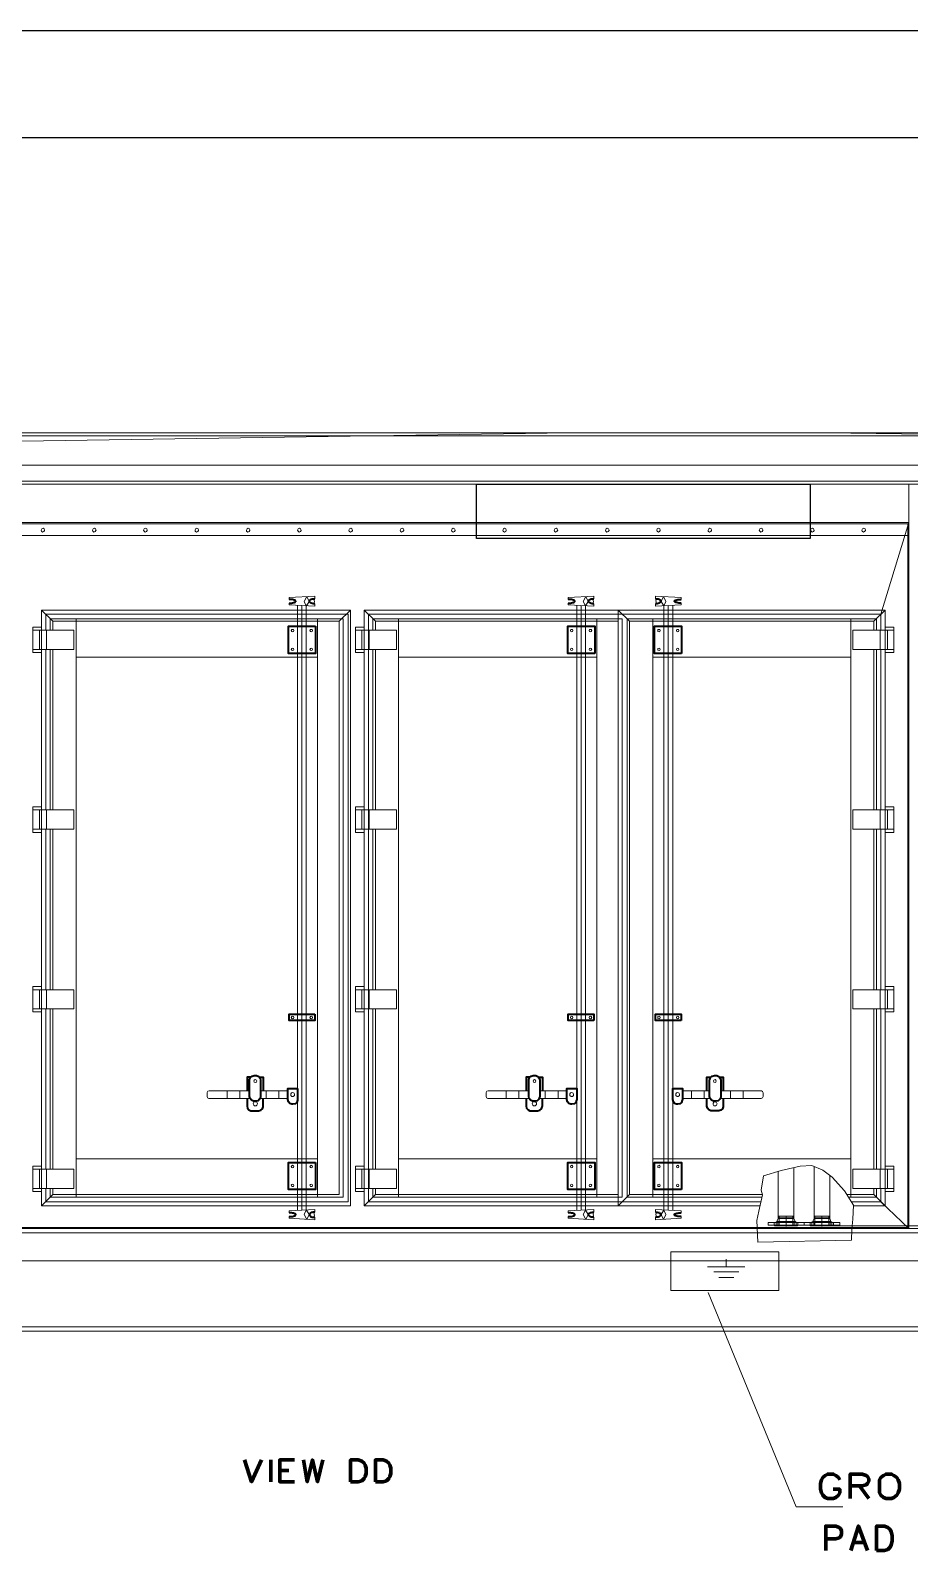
# Model space of a CAD drawing. Header units: metres. Extents: x 1223 to 5739, y -151236 to 19014.
# Drawn here: x 5373.3 to 5455.6, y -150784.6 to -150642.4 of the extents above; entities that cross this region are included whole.
import ezdxf
from ezdxf.enums import TextEntityAlignment as Align

# ---------------------------------------------------------------- set-up
doc = ezdxf.new("R2010")
doc.units = ezdxf.units.M
for name, color, linetype in [('FRL6', 6, 'Continuous'), ('FRL7', 7, 'Continuous'), ('FRR120', 5, 'Continuous'), ('FRR140', 5, 'Continuous'), ('FRR175', 1, 'Continuous'), ('FRR80', 3, 'Continuous'), ('PDF_Geometry', 7, 'Continuous')]:
    doc.layers.add(name, color=color, linetype=linetype)
doc.styles.add('R120', font='simplex.shx', dxfattribs={"height": 3})
doc.styles.add('R140', font='simplex.shx', dxfattribs={"height": 3.5})
doc.styles.add('R80', font='simplex.shx', dxfattribs={"height": 2})

# ---------------------------------------------------------------- blocks, each defined once
blk = doc.blocks.new('A1')
at = {"layer": 'FRL6', "linetype": 'Continuous'}
blk.add_line((25, 584), (831, 584), dxfattribs=at)
at = {"layer": 'FRL7', "linetype": 'Continuous'}
blk.add_line((0, 594), (841, 594), dxfattribs=at)
at = {"layer": 'FRR120', "style": 'R120'}
for tag, p in [('FASE_DO_PROJETO', (659, 46.29)), ('ÁREA_E/OU_SUBÁREA', (659, 40.79)), ('TÍTULO_DO_DESENHO', (659, 35.29)), ('SUBTÍTULO_1_DO_DESENHO', (659, 29.79)), ('SUBTÍTULO_2_DO_DESENHO', (659, 24.29))]:
    blk.add_attdef(tag, p, '', height=3, dxfattribs=at)
at = {"layer": 'FRR140', "style": 'R140', "width": 0.91}
for tag, p in [('NÚMERO_DA_CONTRATADA', (687.72, 12.6)), ('NUMERO_VALE', (752.89, 12.6))]:
    blk.add_attdef(tag, p, '', height=3.5, dxfattribs=at)
for tag, p in [('ESCALA', (671, 14.35)), ('REVISÃO', (823.5, 14.68))]:
    blk.add_attdef(tag, text='', height=3.5, dxfattribs=at).set_placement(p, align=Align.MIDDLE)
at = {"layer": 'FRR175', "style": 'R120'}
for tag, p in [('CLASSIFICAÇÃO', (811.83, 67.73)), ('PROJETO', (716.31, 53.59)), ('N_PROJ_SE', (793.5, 53.59)), ('N_CONTRATO', (796.97, 47.3))]:
    blk.add_attdef(tag, text='', height=3, dxfattribs=at).set_placement(p, align=Align.MIDDLE_CENTER)
at = {"layer": 'FRR80', "style": 'R80'}
for p in [(492.61, 76.08), (492.61, 70.38), (492.61, 64.68), (492.61, 58.98), (492.61, 53.28), (492.61, 47.58), (492.61, 41.88), (492.61, 36.18)]:
    blk.add_attdef('DESCRIÇÃO_DA_REVISÃO', p, '', height=2, dxfattribs=at)
for tag, p in [('8A_REV', (476, 77.07)), ('EMIS.', (486, 77.07)), ('PROJ.', (585, 77.07)), ('DES.', (597, 77.07)), ('VER.', (609, 77.07)), ('APR.', (621, 77.07)), ('AUT.', (633.01, 77.07)), ('7A_REV', (476, 71.37)), ('EMIS.', (486, 71.37)), ('PROJ.', (585, 71.37)), ('DES.', (597, 71.37)), ('VER.', (609, 71.37)), ('APR.', (621, 71.37)), ('AUT.', (633.01, 71.37)), ('6A_REV', (476, 65.67)), ('EMIS.', (486, 65.67)), ('PROJ.', (585, 65.67)), ('DES.', (597, 65.67)), ('VER.', (609, 65.67)), ('APR.', (621, 65.67)), ('AUT.', (633.01, 65.67)), ('5A_REV', (476, 59.97)), ('EMIS.', (486, 59.97)), ('PROJ.', (585, 59.97)), ('DES.', (597, 59.97)), ('VER.', (609, 59.97)), ('APR.', (621, 59.97)), ('AUT.', (633.01, 59.97)), ('4A_REV', (476, 54.27)), ('EMIS.', (486, 54.27)), ('PROJ.', (585, 54.27)), ('DES.', (597, 54.27)), ('VER.', (609, 54.27)), ('APR.', (621, 54.27)), ('AUT.', (633.01, 54.27)), ('3A_REV', (476, 48.57)), ('EMIS.', (486, 48.57)), ('PROJ.', (585, 48.57)), ('DES.', (597, 48.57)), ('VER.', (609, 48.57)), ('APR.', (621, 48.57)), ('AUT.', (633.01, 48.57)), ('2A_REV', (476, 42.87)), ('EMIS.', (486, 42.87)), ('PROJ.', (585, 42.87)), ('DES.', (597, 42.87)), ('VER.', (609, 42.87)), ('APR.', (621, 42.87)), ('AUT.', (633.01, 42.87)), ('1a_REV', (476, 37.17)), ('EMIS.', (486, 37.17)), ('PROJ.', (585, 37.17)), ('DES.', (597, 37.17)), ('VER.', (609, 37.17)), ('APR.', (621, 37.17)), ('AUT.', (633.01, 37.17))]:
    blk.add_attdef(tag, text='', height=2, dxfattribs=at).set_placement(p, align=Align.MIDDLE)
at = {"layer": 'FRR80', "style": 'R80', "width": 0.85}
for p in [(648, 77.07), (648, 71.37), (648, 65.67), (648, 59.97), (648, 54.27), (648, 48.57), (648, 42.87), (648, 37.17)]:
    blk.add_attdef('DATA', text='', height=2, dxfattribs=at).set_placement(p, align=Align.MIDDLE)

msp = doc.modelspace()

# ---------------------------------------------------------------- linework, layer by layer
at = {"layer": 'PDF_Geometry', "color": 8, "lineweight": 13}
for points in [[(5296.649, -150681.967), (5423.731, -150680.057)], [(5299.636, -150680.057), (5595.761, -150680.057)], [(5595.761, -150684.852), (5595.761, -150684.771), (5595.721, -150684.649), (5595.599, -150684.588), (5595.578, -150684.588), (5594.908, -150684.568), (5594.806, -150684.547), (5594.684, -150684.446), (5594.644, -150684.283), (5594.644, -150683.409), (5594.644, -150682.536), (5594.664, -150682.434), (5594.765, -150682.312), (5594.908, -150682.251), (5595.578, -150682.231), (5595.7, -150682.19), (5595.761, -150682.068), (5595.761, -150682.048), (5595.761, -150681.967), (5594.44, -150681.967), (5447.729, -150680.057)], [(5299.636, -150680.321), (5591.433, -150680.321)], [(5295.308, -150684.852), (5593.607, -150684.852)], [(5297.482, -150684.568), (5593.607, -150684.568)], [(5455.532, -150684.852), (5455.532, -150754.449), (5452.911, -150751.949)], [(5300.733, -150697.004), (5314.388, -150697.004), (5311.889, -150688.449), (5455.532, -150688.449), (5452.911, -150697.004)], [(5311.889, -150689.648), (5455.532, -150689.648)], [(5397.538, -150695.622), (5397.538, -150695.459), (5399.936, -150695.317), (5399.936, -150695.561)], [(5399.144, -150696.211), (5398.94, -150695.805), (5399.184, -150695.358), (5399.408, -150695.805), (5399.164, -150696.231)], [(5399.835, -150696.028), (5399.896, -150695.825), (5399.855, -150695.622), (5399.835, -150695.561)], [(5423.65, -150695.622), (5423.65, -150695.459), (5426.047, -150695.317), (5426.047, -150695.561)], [(5425.275, -150696.231), (5425.519, -150695.805), (5425.296, -150695.358), (5425.052, -150695.805), (5425.255, -150696.211)], [(5425.946, -150696.028), (5426.007, -150695.825), (5425.966, -150695.622), (5425.946, -150695.561)], [(5431.818, -150695.561), (5431.818, -150695.317), (5434.216, -150695.459), (5434.216, -150695.622)], [(5431.92, -150695.561), (5431.859, -150695.764), (5431.9, -150695.967), (5431.92, -150696.028)], [(5432.611, -150696.211), (5432.794, -150695.805), (5432.57, -150695.358), (5432.347, -150695.805), (5432.591, -150696.231)], [(5375.43, -150697.674), (5374.373, -150696.617), (5403.269, -150696.617), (5403.269, -150752.335), (5374.373, -150752.335), (5375.43, -150751.279)], [(5374.373, -150698.507), (5374.373, -150696.617)], [(5374.759, -150698.507), (5374.759, -150697.004), (5403.045, -150697.004), (5403.045, -150751.949), (5374.759, -150751.949), (5374.759, -150750.71)], [(5397.538, -150695.967), (5397.538, -150696.13), (5399.936, -150696.272), (5399.936, -150696.028)], [(5398.331, -150752.762), (5398.331, -150696.191)], [(5398.737, -150752.742), (5398.737, -150696.211)], [(5399.164, -150752.721), (5399.408, -150753.148), (5399.184, -150753.595), (5398.94, -150753.148), (5399.144, -150752.721), (5399.144, -150696.231)], [(5402.212, -150697.674), (5403.269, -150696.617)], [(5404.569, -150698.507), (5404.569, -150696.617), (5453.297, -150696.617), (5453.297, -150698.507)], [(5404.569, -150696.617), (5405.626, -150697.674)], [(5429.156, -150697.004), (5404.955, -150697.004), (5404.955, -150751.949), (5404.955, -150750.71)], [(5404.955, -150698.507), (5404.955, -150697.004)], [(5423.65, -150695.967), (5423.65, -150696.13), (5426.047, -150696.272), (5426.047, -150696.028)], [(5424.442, -150752.762), (5424.442, -150696.191)], [(5424.849, -150752.742), (5424.849, -150696.211)], [(5425.275, -150752.721), (5425.519, -150753.148), (5425.296, -150753.595), (5425.052, -150753.148), (5425.255, -150752.721), (5425.255, -150696.231)], [(5452.24, -150697.674), (5429.38, -150697.674), (5429.38, -150751.279), (5428.323, -150752.335), (5428.323, -150696.617), (5429.38, -150697.674)], [(5428.709, -150697.004), (5452.911, -150697.004), (5452.911, -150698.507)], [(5431.818, -150696.028), (5431.818, -150696.272), (5434.216, -150696.13), (5434.216, -150695.967)], [(5432.591, -150752.721), (5432.347, -150753.148), (5432.57, -150753.595), (5432.794, -150753.148), (5432.611, -150752.721), (5432.611, -150696.231)], [(5433.017, -150752.742), (5433.017, -150696.211)], [(5433.424, -150752.762), (5433.424, -150696.191)], [(5452.24, -150698.507), (5452.24, -150697.674), (5453.297, -150696.617)], [(5373.561, -150700.316), (5377.401, -150700.316), (5377.401, -150698.507), (5373.561, -150698.507)], [(5374.17, -150700.316), (5374.17, -150698.507)], [(5374.82, -150700.316), (5374.82, -150698.507)], [(5375.186, -150698.507), (5375.186, -150697.43), (5402.598, -150697.43), (5402.598, -150751.522), (5375.186, -150751.522), (5375.186, -150750.71)], [(5375.43, -150698.507), (5375.43, -150697.674), (5402.212, -150697.674), (5402.212, -150751.279), (5375.43, -150751.279), (5375.43, -150750.71)], [(5377.604, -150751.522), (5377.604, -150697.43)], [(5400.2, -150697.43), (5400.2, -150751.522)], [(5403.756, -150700.316), (5407.597, -150700.316), (5407.597, -150698.507), (5403.756, -150698.507)], [(5404.346, -150700.316), (5404.346, -150698.507)], [(5405.016, -150700.316), (5405.016, -150698.507)], [(5405.382, -150750.71), (5405.382, -150751.522), (5428.709, -150751.522), (5428.709, -150697.43), (5405.382, -150697.43), (5405.382, -150698.507)], [(5405.626, -150698.507), (5405.626, -150697.674), (5428.323, -150697.674)], [(5407.78, -150751.522), (5407.78, -150697.43)], [(5426.312, -150697.43), (5426.312, -150751.522)], [(5452.484, -150698.507), (5452.484, -150697.43), (5429.156, -150697.43), (5429.156, -150751.522), (5441.775, -150751.522)], [(5431.554, -150697.43), (5431.554, -150751.522)], [(5450.086, -150751.522), (5450.086, -150697.43)], [(5454.11, -150698.507), (5450.269, -150698.507), (5450.269, -150700.316), (5454.11, -150700.316)], [(5452.85, -150700.316), (5452.85, -150698.507)], [(5453.52, -150700.316), (5453.52, -150698.507)], [(5374.373, -150715.312), (5374.373, -150700.316)], [(5374.759, -150715.312), (5374.759, -150700.316)], [(5375.186, -150715.312), (5375.186, -150700.316)], [(5375.43, -150715.312), (5375.43, -150700.316)], [(5377.604, -150701.027), (5400.2, -150701.027)], [(5404.569, -150715.312), (5404.569, -150700.316)], [(5404.955, -150715.312), (5404.955, -150700.316)], [(5405.382, -150715.312), (5405.382, -150700.316)], [(5405.626, -150715.312), (5405.626, -150700.316)], [(5407.78, -150701.027), (5426.312, -150701.027)], [(5431.554, -150701.027), (5450.086, -150701.027)], [(5452.24, -150715.312), (5452.24, -150700.316)], [(5452.484, -150715.312), (5452.484, -150700.316)], [(5452.911, -150715.312), (5452.911, -150700.316)], [(5453.297, -150715.312), (5453.297, -150700.316)], [(5373.561, -150715.312), (5377.401, -150715.312), (5377.401, -150717.1), (5373.561, -150717.1)], [(5374.17, -150717.1), (5374.17, -150715.312)], [(5374.82, -150717.1), (5374.82, -150715.312)], [(5403.756, -150715.312), (5407.597, -150715.312), (5407.597, -150717.1), (5403.756, -150717.1)], [(5404.346, -150717.1), (5404.346, -150715.312)], [(5405.016, -150717.1), (5405.016, -150715.312)], [(5454.11, -150715.312), (5450.269, -150715.312), (5450.269, -150717.1), (5454.11, -150717.1)], [(5452.85, -150717.1), (5452.85, -150715.312)], [(5453.52, -150717.1), (5453.52, -150715.312)], [(5374.373, -150732.117), (5374.373, -150717.1)], [(5374.759, -150732.117), (5374.759, -150717.1)], [(5375.186, -150732.117), (5375.186, -150717.1)], [(5375.43, -150732.117), (5375.43, -150717.1)], [(5404.569, -150732.117), (5404.569, -150717.1)], [(5404.955, -150732.117), (5404.955, -150717.1)], [(5405.382, -150732.117), (5405.382, -150717.1)], [(5405.626, -150732.117), (5405.626, -150717.1)], [(5452.24, -150732.117), (5452.24, -150717.1)], [(5452.484, -150732.117), (5452.484, -150717.1)], [(5452.911, -150732.117), (5452.911, -150717.1)], [(5453.297, -150732.117), (5453.297, -150717.1)], [(5373.561, -150732.117), (5377.401, -150732.117), (5377.401, -150733.905), (5373.561, -150733.905)], [(5374.17, -150733.905), (5374.17, -150732.117)], [(5374.82, -150733.905), (5374.82, -150732.117)], [(5403.756, -150732.117), (5407.597, -150732.117), (5407.597, -150733.905), (5403.756, -150733.905)], [(5404.346, -150733.905), (5404.346, -150732.117)], [(5405.016, -150733.905), (5405.016, -150732.117)], [(5454.11, -150732.117), (5450.269, -150732.117), (5450.269, -150733.905), (5454.11, -150733.905)], [(5452.85, -150733.905), (5452.85, -150732.117)], [(5453.52, -150733.905), (5453.52, -150732.117)], [(5374.373, -150748.901), (5374.373, -150733.905)], [(5374.759, -150748.901), (5374.759, -150733.905)], [(5375.186, -150748.901), (5375.186, -150733.905)], [(5375.43, -150748.901), (5375.43, -150733.905)], [(5404.569, -150748.901), (5404.569, -150733.905)], [(5404.955, -150748.901), (5404.955, -150733.905)], [(5405.382, -150748.901), (5405.382, -150733.905)], [(5405.626, -150748.901), (5405.626, -150733.905)], [(5452.24, -150748.901), (5452.24, -150733.905)], [(5452.484, -150748.901), (5452.484, -150733.905)], [(5452.911, -150748.901), (5452.911, -150733.905)], [(5453.297, -150748.901), (5453.297, -150733.905)], [(5393.84, -150741.566), (5390.061, -150741.566), (5389.918, -150741.606), (5389.857, -150741.728), (5389.857, -150741.748), (5389.857, -150742.094), (5389.898, -150742.216), (5390.02, -150742.277), (5390.061, -150742.277), (5393.881, -150742.277)], [(5391.727, -150742.277), (5391.727, -150741.566)], [(5392.926, -150742.277), (5392.926, -150741.566)], [(5394.836, -150742.277), (5397.416, -150742.277)], [(5394.856, -150741.566), (5397.416, -150741.566)], [(5395.384, -150742.277), (5395.384, -150741.566)], [(5396.583, -150742.277), (5396.583, -150741.566)], [(5419.951, -150741.566), (5416.172, -150741.566), (5416.03, -150741.606), (5415.969, -150741.728), (5415.969, -150741.748), (5415.969, -150742.094), (5416.009, -150742.216), (5416.131, -150742.277), (5416.172, -150742.277), (5419.992, -150742.277)], [(5417.838, -150742.277), (5417.838, -150741.566)], [(5419.037, -150742.277), (5419.037, -150741.566)], [(5420.947, -150742.277), (5423.528, -150742.277)], [(5420.988, -150741.566), (5423.528, -150741.566)], [(5421.496, -150742.277), (5421.496, -150741.566)], [(5422.695, -150742.277), (5422.695, -150741.566)], [(5434.338, -150741.566), (5436.878, -150741.566)], [(5434.338, -150742.277), (5436.919, -150742.277)], [(5435.171, -150742.277), (5435.171, -150741.566)], [(5436.37, -150742.277), (5436.37, -150741.566)], [(5437.874, -150742.277), (5441.694, -150742.277), (5441.816, -150742.236), (5441.897, -150742.114), (5441.897, -150742.094), (5441.897, -150741.748), (5441.836, -150741.627), (5441.735, -150741.566), (5441.694, -150741.566), (5437.914, -150741.566)], [(5438.829, -150742.277), (5438.829, -150741.566)], [(5440.028, -150742.277), (5440.028, -150741.566)], [(5377.604, -150747.926), (5400.2, -150747.926)], [(5407.78, -150747.926), (5426.312, -150747.926)], [(5431.554, -150747.926), (5450.086, -150747.926)], [(5373.561, -150748.901), (5377.401, -150748.901), (5377.401, -150750.71), (5373.561, -150750.71)], [(5374.17, -150750.71), (5374.17, -150748.901)], [(5374.82, -150750.71), (5374.82, -150748.901)], [(5403.756, -150748.901), (5407.597, -150748.901), (5407.597, -150750.71), (5403.756, -150750.71)], [(5404.346, -150750.71), (5404.346, -150748.901)], [(5405.016, -150750.71), (5405.016, -150748.901)], [(5444.762, -150748.759), (5444.762, -150753.29), (5443.299, -150753.29), (5443.299, -150749.104)], [(5446.672, -150748.657), (5446.672, -150753.29), (5446.672, -150753.453), (5446.652, -150753.514), (5446.53, -150753.778), (5446.51, -150753.839), (5446.408, -150753.88)], [(5448.115, -150749.49), (5448.115, -150753.29), (5448.115, -150753.453), (5448.115, -150753.514), (5448.237, -150753.778), (5448.318, -150753.859), (5448.379, -150753.88)], [(5454.11, -150748.901), (5450.269, -150748.901), (5450.269, -150750.71), (5454.11, -150750.71)], [(5452.85, -150750.71), (5452.85, -150748.901)], [(5453.52, -150750.71), (5453.52, -150748.901)], [(5374.373, -150752.335), (5374.373, -150750.71)], [(5404.569, -150752.335), (5404.569, -150750.71)], [(5405.626, -150751.279), (5405.626, -150750.71)], [(5449.72, -150751.279), (5452.24, -150751.279), (5452.24, -150750.71)], [(5449.863, -150751.522), (5452.484, -150751.522), (5452.484, -150750.71)], [(5450.127, -150751.949), (5452.911, -150751.949), (5452.911, -150750.71)], [(5452.24, -150751.279), (5453.297, -150752.335), (5453.297, -150750.71)], [(5428.323, -150751.279), (5405.626, -150751.279), (5404.569, -150752.335), (5441.592, -150752.335)], [(5404.955, -150751.949), (5429.156, -150751.949)], [(5428.709, -150751.949), (5441.674, -150751.949)], [(5429.38, -150751.279), (5441.816, -150751.279)], [(5450.33, -150752.335), (5453.297, -150752.335)], [(5397.538, -150752.985), (5397.538, -150752.803), (5399.936, -150752.681), (5399.936, -150752.925)], [(5397.538, -150753.331), (5397.538, -150753.493), (5399.936, -150753.636), (5399.936, -150753.392)], [(5399.835, -150753.392), (5399.896, -150753.189), (5399.855, -150752.985), (5399.835, -150752.925)], [(5423.65, -150752.985), (5423.65, -150752.803), (5426.047, -150752.681), (5426.047, -150752.925)], [(5423.65, -150753.331), (5423.65, -150753.493), (5426.047, -150753.636), (5426.047, -150753.392)], [(5425.946, -150753.392), (5426.007, -150753.189), (5425.966, -150752.985), (5425.946, -150752.925)], [(5431.818, -150752.925), (5431.818, -150752.681), (5434.216, -150752.803), (5434.216, -150752.985)], [(5434.216, -150753.331), (5434.216, -150753.493), (5431.818, -150753.636), (5431.818, -150753.392)], [(5431.92, -150752.925), (5431.859, -150753.128), (5431.9, -150753.331), (5431.92, -150753.392)], [(5442.934, -150754.144), (5442.934, -150753.88)], [(5443.055, -150753.88), (5443.157, -150753.839), (5443.177, -150753.778), (5443.299, -150753.514), (5444.762, -150753.514), (5444.884, -150753.778)], [(5443.096, -150753.819), (5443.096, -150754.184)], [(5443.177, -150753.778), (5444.884, -150753.778), (5444.966, -150753.859), (5445.006, -150753.88)], [(5443.259, -150753.88), (5443.259, -150754.144)], [(5443.299, -150753.514), (5443.299, -150753.453), (5443.299, -150753.29)], [(5443.299, -150753.453), (5444.762, -150753.453), (5444.762, -150753.514)], [(5443.381, -150754.205), (5443.381, -150753.29)], [(5444.031, -150753.25), (5444.031, -150754.266)], [(5444.681, -150753.29), (5444.681, -150754.205)], [(5444.762, -150753.29), (5444.762, -150753.453)], [(5444.803, -150754.144), (5444.803, -150753.88)], [(5444.966, -150753.819), (5444.966, -150754.184)], [(5445.128, -150753.88), (5445.128, -150754.144)], [(5446.286, -150754.144), (5446.286, -150753.88)], [(5446.449, -150753.819), (5446.449, -150754.184)], [(5446.53, -150753.778), (5448.237, -150753.778)], [(5446.632, -150753.88), (5446.632, -150754.144)], [(5446.652, -150753.514), (5448.115, -150753.514)], [(5446.672, -150753.29), (5448.115, -150753.29)], [(5446.672, -150753.453), (5448.115, -150753.453)], [(5446.733, -150754.205), (5446.733, -150753.29)], [(5447.384, -150753.25), (5447.384, -150754.266)], [(5448.034, -150753.29), (5448.034, -150754.205)], [(5448.156, -150754.144), (5448.156, -150753.88)], [(5448.318, -150753.819), (5448.318, -150754.184)], [(5448.481, -150753.88), (5448.481, -150754.144)], [(5280.576, -150754.449), (5297.482, -150754.449), (5593.607, -150754.449)], [(5297.482, -150754.855), (5593.607, -150754.855)], [(5442.913, -150754.144), (5442.954, -150754.205), (5445.108, -150754.205), (5445.148, -150754.144)], [(5446.266, -150754.144), (5446.307, -150754.205), (5448.461, -150754.205)], [(5448.501, -150754.144), (5448.461, -150754.205), (5470.752, -150754.205)], [(5436.695, -150758.025), (5440.17, -150758.025)], [(5438.443, -150757.314), (5438.443, -150757.984)], [(5437.264, -150758.513), (5439.601, -150758.513)], [(5437.732, -150759.021), (5439.154, -150759.021)], [(5436.736, -150760.443), (5444.986, -150780.458), (5449.355, -150780.458)], [(5299.636, -150763.633), (5591.433, -150763.633)], [(5299.636, -150764.06), (5591.433, -150764.06)]]:
    msp.add_lwpolyline(points, dxfattribs=at)
for points in [[(5309.491, -150757.476), (5309.491, -150683.064), (5505.926, -150683.064), (5505.926, -150757.476)], [(5311.97, -150688.55), (5455.43, -150688.55), (5455.43, -150754.347), (5311.97, -150754.347)], [(5374.658, -150689.14), (5374.617, -150689.038), (5374.516, -150688.977), (5374.394, -150689.018), (5374.333, -150689.14), (5374.373, -150689.241), (5374.475, -150689.323), (5374.597, -150689.282), (5374.658, -150689.18)], [(5379.474, -150689.14), (5379.413, -150689.038), (5379.311, -150688.977), (5379.189, -150689.018), (5379.128, -150689.14), (5379.169, -150689.241), (5379.271, -150689.323), (5379.392, -150689.282), (5379.453, -150689.18)], [(5384.269, -150689.14), (5384.229, -150689.038), (5384.107, -150688.977), (5383.985, -150689.018), (5383.924, -150689.14), (5383.965, -150689.241), (5384.066, -150689.323), (5384.188, -150689.282), (5384.269, -150689.18)], [(5389.065, -150689.14), (5389.024, -150689.038), (5388.902, -150688.977), (5388.78, -150689.018), (5388.74, -150689.14), (5388.76, -150689.241), (5388.882, -150689.323), (5388.984, -150689.282), (5389.065, -150689.18)], [(5393.86, -150689.14), (5393.82, -150689.038), (5393.698, -150688.977), (5393.596, -150689.018), (5393.535, -150689.14), (5393.556, -150689.241), (5393.678, -150689.323), (5393.799, -150689.282), (5393.86, -150689.18)], [(5398.656, -150689.14), (5398.615, -150689.038), (5398.514, -150688.977), (5398.392, -150689.018), (5398.331, -150689.14), (5398.372, -150689.241), (5398.473, -150689.323), (5398.595, -150689.282), (5398.656, -150689.18)], [(5403.472, -150689.14), (5403.411, -150689.038), (5403.309, -150688.977), (5403.187, -150689.018), (5403.126, -150689.14), (5403.167, -150689.241), (5403.269, -150689.323), (5403.391, -150689.282), (5403.472, -150689.18)], [(5408.267, -150689.14), (5408.227, -150689.038), (5408.105, -150688.977), (5407.983, -150689.018), (5407.922, -150689.14), (5407.963, -150689.241), (5408.064, -150689.323), (5408.186, -150689.282), (5408.267, -150689.18)], [(5413.063, -150689.14), (5413.022, -150689.038), (5412.9, -150688.977), (5412.778, -150689.018), (5412.738, -150689.14), (5412.758, -150689.241), (5412.88, -150689.323), (5413.002, -150689.282), (5413.063, -150689.18)], [(5417.858, -150689.14), (5417.818, -150689.038), (5417.696, -150688.977), (5417.594, -150689.018), (5417.533, -150689.14), (5417.574, -150689.241), (5417.676, -150689.323), (5417.798, -150689.282), (5417.858, -150689.18)], [(5422.674, -150689.14), (5422.613, -150689.038), (5422.512, -150688.977), (5422.39, -150689.018), (5422.329, -150689.14), (5422.37, -150689.241), (5422.471, -150689.323), (5422.593, -150689.282), (5422.654, -150689.18)], [(5427.47, -150689.14), (5427.429, -150689.038), (5427.307, -150688.977), (5427.185, -150689.018), (5427.124, -150689.14), (5427.165, -150689.241), (5427.267, -150689.323), (5427.389, -150689.282), (5427.47, -150689.18)], [(5432.265, -150689.14), (5432.225, -150689.038), (5432.103, -150688.977), (5431.981, -150689.018), (5431.94, -150689.14), (5431.961, -150689.241), (5432.083, -150689.323), (5432.184, -150689.282), (5432.265, -150689.18)], [(5437.061, -150689.14), (5437.02, -150689.038), (5436.898, -150688.977), (5436.797, -150689.018), (5436.736, -150689.14), (5436.756, -150689.241), (5436.878, -150689.323), (5437, -150689.282), (5437.061, -150689.18)], [(5441.857, -150689.14), (5441.816, -150689.038), (5441.714, -150688.977), (5441.592, -150689.018), (5441.531, -150689.14), (5441.572, -150689.241), (5441.674, -150689.323), (5441.796, -150689.282), (5441.857, -150689.18)], [(5446.672, -150689.14), (5446.611, -150689.038), (5446.51, -150688.977), (5446.388, -150689.018), (5446.327, -150689.14), (5446.368, -150689.241), (5446.469, -150689.323), (5446.591, -150689.282), (5446.672, -150689.18)], [(5451.468, -150689.14), (5451.427, -150689.038), (5451.305, -150688.977), (5451.183, -150689.018), (5451.123, -150689.14), (5451.163, -150689.241), (5451.265, -150689.323), (5451.387, -150689.282), (5451.468, -150689.18)], [(5374.373, -150700.6), (5374.373, -150698.223), (5373.561, -150698.223), (5373.561, -150700.6)], [(5397.985, -150698.528), (5397.945, -150698.446), (5397.863, -150698.426), (5397.782, -150698.446), (5397.742, -150698.528), (5397.782, -150698.629), (5397.863, -150698.649), (5397.945, -150698.629)], [(5399.733, -150698.528), (5399.692, -150698.446), (5399.611, -150698.426), (5399.53, -150698.446), (5399.489, -150698.528), (5399.53, -150698.629), (5399.611, -150698.649), (5399.692, -150698.629)], [(5404.569, -150700.6), (5404.569, -150698.223), (5403.756, -150698.223), (5403.756, -150700.6)], [(5424.097, -150698.528), (5424.056, -150698.446), (5423.975, -150698.426), (5423.894, -150698.446), (5423.853, -150698.528), (5423.894, -150698.629), (5423.975, -150698.649), (5424.056, -150698.629)], [(5425.844, -150698.528), (5425.804, -150698.446), (5425.722, -150698.426), (5425.641, -150698.446), (5425.6, -150698.528), (5425.641, -150698.629), (5425.722, -150698.649), (5425.804, -150698.629)], [(5432.265, -150698.528), (5432.225, -150698.446), (5432.144, -150698.426), (5432.042, -150698.446), (5432.022, -150698.528), (5432.042, -150698.629), (5432.144, -150698.649), (5432.225, -150698.629)], [(5434.013, -150698.528), (5433.972, -150698.446), (5433.891, -150698.426), (5433.81, -150698.446), (5433.769, -150698.528), (5433.81, -150698.629), (5433.891, -150698.649), (5433.972, -150698.629)], [(5453.297, -150698.223), (5453.297, -150700.6), (5454.11, -150700.6), (5454.11, -150698.223)], [(5397.985, -150700.295), (5397.945, -150700.214), (5397.863, -150700.174), (5397.782, -150700.214), (5397.742, -150700.295), (5397.782, -150700.377), (5397.863, -150700.417), (5397.945, -150700.377)], [(5399.733, -150700.295), (5399.692, -150700.214), (5399.611, -150700.174), (5399.53, -150700.214), (5399.489, -150700.295), (5399.53, -150700.377), (5399.611, -150700.417), (5399.692, -150700.377)], [(5424.097, -150700.295), (5424.056, -150700.214), (5423.975, -150700.174), (5423.894, -150700.214), (5423.853, -150700.295), (5423.894, -150700.377), (5423.975, -150700.417), (5424.056, -150700.377)], [(5425.844, -150700.295), (5425.804, -150700.214), (5425.722, -150700.174), (5425.641, -150700.214), (5425.6, -150700.295), (5425.641, -150700.377), (5425.722, -150700.417), (5425.804, -150700.377)], [(5432.265, -150700.295), (5432.225, -150700.214), (5432.144, -150700.174), (5432.042, -150700.214), (5432.022, -150700.295), (5432.042, -150700.377), (5432.144, -150700.417), (5432.225, -150700.377)], [(5434.013, -150700.295), (5433.972, -150700.214), (5433.891, -150700.174), (5433.81, -150700.214), (5433.769, -150700.295), (5433.81, -150700.377), (5433.891, -150700.417), (5433.972, -150700.377)], [(5374.373, -150715.028), (5373.561, -150715.028), (5373.561, -150717.405), (5374.373, -150717.405)], [(5404.569, -150715.028), (5403.756, -150715.028), (5403.756, -150717.405), (5404.569, -150717.405)], [(5454.11, -150717.405), (5453.297, -150717.405), (5453.297, -150715.028), (5454.11, -150715.028)], [(5374.373, -150731.812), (5373.561, -150731.812), (5373.561, -150734.189), (5374.373, -150734.189)], [(5404.569, -150731.812), (5404.569, -150734.189), (5403.756, -150734.189), (5403.756, -150731.812)], [(5454.11, -150731.812), (5454.11, -150734.189), (5453.297, -150734.189), (5453.297, -150731.812)], [(5397.985, -150734.718), (5397.945, -150734.636), (5397.863, -150734.596), (5397.782, -150734.636), (5397.742, -150734.718), (5397.782, -150734.799), (5397.863, -150734.84), (5397.945, -150734.799)], [(5399.733, -150734.718), (5399.692, -150734.636), (5399.611, -150734.596), (5399.53, -150734.636), (5399.489, -150734.718), (5399.53, -150734.799), (5399.611, -150734.84), (5399.692, -150734.799)], [(5424.097, -150734.718), (5424.056, -150734.636), (5423.975, -150734.596), (5423.894, -150734.636), (5423.853, -150734.718), (5423.894, -150734.799), (5423.975, -150734.84), (5424.056, -150734.799)], [(5425.844, -150734.718), (5425.804, -150734.636), (5425.722, -150734.596), (5425.641, -150734.636), (5425.6, -150734.718), (5425.641, -150734.799), (5425.722, -150734.84), (5425.804, -150734.799)], [(5432.265, -150734.718), (5432.225, -150734.636), (5432.144, -150734.596), (5432.042, -150734.636), (5432.022, -150734.718), (5432.042, -150734.799), (5432.144, -150734.84), (5432.225, -150734.799)], [(5434.013, -150734.718), (5433.972, -150734.636), (5433.891, -150734.596), (5433.81, -150734.636), (5433.769, -150734.718), (5433.81, -150734.799), (5433.891, -150734.84), (5433.972, -150734.799)], [(5394.511, -150740.651), (5394.47, -150740.57), (5394.368, -150740.529), (5394.267, -150740.57), (5394.246, -150740.651), (5394.267, -150740.753), (5394.368, -150740.793), (5394.47, -150740.753)], [(5420.622, -150740.651), (5420.581, -150740.57), (5420.48, -150740.529), (5420.398, -150740.57), (5420.358, -150740.651), (5420.398, -150740.753), (5420.48, -150740.793), (5420.581, -150740.753)], [(5437.508, -150740.651), (5437.467, -150740.57), (5437.386, -150740.529), (5437.285, -150740.57), (5437.244, -150740.651), (5437.285, -150740.753), (5437.386, -150740.793), (5437.467, -150740.753)], [(5398.046, -150741.931), (5398.006, -150741.789), (5397.884, -150741.728), (5397.762, -150741.769), (5397.681, -150741.87), (5397.701, -150742.013), (5397.803, -150742.094), (5397.924, -150742.094), (5398.026, -150742.013)], [(5424.158, -150741.931), (5424.117, -150741.789), (5423.995, -150741.728), (5423.873, -150741.769), (5423.792, -150741.87), (5423.812, -150742.013), (5423.914, -150742.094), (5424.036, -150742.094), (5424.137, -150742.013)], [(5434.074, -150741.931), (5434.033, -150741.789), (5433.911, -150741.728), (5433.789, -150741.769), (5433.708, -150741.87), (5433.728, -150742.013), (5433.83, -150742.094), (5433.952, -150742.094), (5434.054, -150742.013)], [(5437.589, -150742.785), (5437.528, -150742.663), (5437.406, -150742.602), (5437.285, -150742.622), (5437.203, -150742.724), (5437.203, -150742.866), (5437.285, -150742.968), (5437.427, -150742.988), (5437.528, -150742.907)], [(5374.373, -150748.617), (5373.561, -150748.617), (5373.561, -150750.994), (5374.373, -150750.994)], [(5397.985, -150748.657), (5397.945, -150748.576), (5397.863, -150748.535), (5397.782, -150748.576), (5397.742, -150748.657), (5397.782, -150748.739), (5397.863, -150748.779), (5397.945, -150748.739)], [(5399.733, -150748.657), (5399.692, -150748.576), (5399.611, -150748.535), (5399.53, -150748.576), (5399.489, -150748.657), (5399.53, -150748.739), (5399.611, -150748.779), (5399.692, -150748.739)], [(5404.569, -150750.994), (5403.756, -150750.994), (5403.756, -150748.617), (5404.569, -150748.617)], [(5424.097, -150748.657), (5424.056, -150748.576), (5423.975, -150748.535), (5423.894, -150748.576), (5423.853, -150748.657), (5423.894, -150748.739), (5423.975, -150748.779), (5424.056, -150748.739)], [(5425.844, -150748.657), (5425.804, -150748.576), (5425.722, -150748.535), (5425.641, -150748.576), (5425.6, -150748.657), (5425.641, -150748.739), (5425.722, -150748.779), (5425.804, -150748.739)], [(5432.265, -150748.657), (5432.225, -150748.576), (5432.144, -150748.535), (5432.042, -150748.576), (5432.022, -150748.657), (5432.042, -150748.739), (5432.144, -150748.779), (5432.225, -150748.739)], [(5434.013, -150748.657), (5433.972, -150748.576), (5433.891, -150748.535), (5433.81, -150748.576), (5433.769, -150748.657), (5433.81, -150748.739), (5433.891, -150748.779), (5433.972, -150748.739)], [(5441.836, -150751.299), (5441.491, -150752.823), (5441.308, -150753.697), (5441.389, -150755.729), (5450.147, -150755.546), (5450.188, -150754.509), (5450.289, -150753.575), (5450.33, -150752.274), (5449.497, -150750.933), (5448.339, -150749.653), (5447.465, -150748.982), (5446.429, -150748.556), (5445.352, -150748.617), (5443.584, -150749.023), (5441.918, -150749.511), (5441.694, -150750.852)], [(5453.297, -150748.617), (5453.297, -150750.994), (5454.11, -150750.994), (5454.11, -150748.617)], [(5397.985, -150750.405), (5397.945, -150750.324), (5397.863, -150750.303), (5397.782, -150750.324), (5397.742, -150750.405), (5397.782, -150750.506), (5397.863, -150750.527), (5397.945, -150750.506)], [(5399.733, -150750.405), (5399.692, -150750.324), (5399.611, -150750.303), (5399.53, -150750.324), (5399.489, -150750.405), (5399.53, -150750.506), (5399.611, -150750.527), (5399.692, -150750.506)], [(5424.097, -150750.405), (5424.056, -150750.324), (5423.975, -150750.303), (5423.894, -150750.324), (5423.853, -150750.405), (5423.894, -150750.506), (5423.975, -150750.527), (5424.056, -150750.506)], [(5425.844, -150750.405), (5425.804, -150750.324), (5425.722, -150750.303), (5425.641, -150750.324), (5425.6, -150750.405), (5425.641, -150750.506), (5425.722, -150750.527), (5425.804, -150750.506)], [(5432.265, -150750.405), (5432.225, -150750.324), (5432.144, -150750.303), (5432.042, -150750.324), (5432.022, -150750.405), (5432.042, -150750.506), (5432.144, -150750.527), (5432.225, -150750.506)], [(5434.013, -150750.405), (5433.972, -150750.324), (5433.891, -150750.303), (5433.81, -150750.324), (5433.769, -150750.405), (5433.81, -150750.506), (5433.891, -150750.527), (5433.972, -150750.506)], [(5445.717, -150754.144), (5442.344, -150754.144), (5442.344, -150753.88), (5445.717, -150753.88)], [(5449.07, -150753.88), (5449.07, -150754.144), (5445.717, -150754.144), (5445.717, -150753.88)], [(5433.261, -150760.24), (5443.36, -150760.24), (5443.36, -150756.643), (5433.261, -150756.643)]]:
    msp.add_lwpolyline(points, close=True, dxfattribs=at)
at = {"layer": 'PDF_Geometry', "color": 8, "lineweight": 25}
msp.add_lwpolyline([(5446.286, -150684.852), (5446.286, -150689.932), (5415.075, -150689.932), (5415.075, -150684.852)], close=True, dxfattribs=at)
at = {"layer": 'PDF_Geometry', "color": 8, "lineweight": 35}
for points in [[(5397.538, -150695.967), (5397.64, -150695.967), (5397.762, -150695.967), (5397.843, -150695.947), (5397.945, -150695.927), (5398.006, -150695.906), (5398.087, -150695.886), (5398.128, -150695.845), (5398.148, -150695.825), (5398.168, -150695.805), (5398.148, -150695.764), (5398.128, -150695.744), (5398.087, -150695.703), (5398.006, -150695.683), (5397.945, -150695.662), (5397.843, -150695.642), (5397.762, -150695.622), (5397.64, -150695.622), (5397.538, -150695.622)], [(5399.936, -150696.028), (5399.855, -150696.028), (5399.774, -150696.028), (5399.692, -150696.008), (5399.611, -150695.988), (5399.55, -150695.947), (5399.509, -150695.927), (5399.469, -150695.886), (5399.448, -150695.845), (5399.448, -150695.805), (5399.448, -150695.744), (5399.469, -150695.703), (5399.509, -150695.662), (5399.55, -150695.642), (5399.611, -150695.601), (5399.692, -150695.581), (5399.774, -150695.561), (5399.855, -150695.561), (5399.936, -150695.561)], [(5423.65, -150695.967), (5423.751, -150695.967), (5423.873, -150695.967), (5423.955, -150695.947), (5424.056, -150695.927), (5424.137, -150695.906), (5424.198, -150695.886), (5424.239, -150695.845), (5424.259, -150695.825), (5424.28, -150695.805), (5424.259, -150695.764), (5424.239, -150695.744), (5424.198, -150695.703), (5424.137, -150695.683), (5424.056, -150695.662), (5423.955, -150695.642), (5423.873, -150695.622), (5423.751, -150695.622), (5423.65, -150695.622)], [(5426.047, -150696.028), (5425.966, -150696.028), (5425.885, -150696.028), (5425.804, -150696.008), (5425.722, -150695.988), (5425.661, -150695.947), (5425.621, -150695.927), (5425.58, -150695.886), (5425.56, -150695.845), (5425.56, -150695.805), (5425.56, -150695.744), (5425.58, -150695.703), (5425.621, -150695.662), (5425.661, -150695.642), (5425.722, -150695.601), (5425.804, -150695.581), (5425.885, -150695.561), (5425.966, -150695.561), (5426.047, -150695.561)], [(5431.818, -150695.561), (5431.9, -150695.561), (5431.981, -150695.561), (5432.062, -150695.581), (5432.144, -150695.601), (5432.204, -150695.642), (5432.245, -150695.662), (5432.286, -150695.703), (5432.286, -150695.744), (5432.306, -150695.805), (5432.286, -150695.845), (5432.286, -150695.886), (5432.245, -150695.927), (5432.204, -150695.947), (5432.144, -150695.988), (5432.062, -150696.008), (5431.981, -150696.028), (5431.9, -150696.028), (5431.818, -150696.028)], [(5434.216, -150695.967), (5434.115, -150695.967), (5433.993, -150695.967), (5433.911, -150695.947), (5433.81, -150695.927), (5433.728, -150695.906), (5433.668, -150695.886), (5433.627, -150695.845), (5433.607, -150695.825), (5433.586, -150695.805), (5433.607, -150695.764), (5433.627, -150695.744), (5433.668, -150695.703), (5433.728, -150695.683), (5433.81, -150695.662), (5433.911, -150695.642), (5433.993, -150695.622), (5434.115, -150695.622), (5434.216, -150695.622)], [(5393.942, -150740.306), (5393.596, -150740.306), (5393.596, -150741.566)], [(5394.775, -150740.306), (5395.12, -150740.306), (5395.12, -150741.566)], [(5420.053, -150740.306), (5419.708, -150740.306), (5419.708, -150741.566)], [(5420.886, -150740.306), (5421.232, -150740.306), (5421.232, -150741.566)], [(5436.634, -150741.566), (5436.634, -150740.306), (5436.98, -150740.306)], [(5437.813, -150740.306), (5438.158, -150740.306), (5438.158, -150741.566)], [(5393.596, -150742.277), (5393.596, -150743.008), (5393.637, -150743.191), (5393.779, -150743.354), (5393.962, -150743.435), (5394.023, -150743.435), (5394.673, -150743.435), (5394.876, -150743.394), (5395.039, -150743.252), (5395.1, -150743.069), (5395.12, -150743.008), (5395.12, -150742.277)], [(5419.708, -150742.277), (5419.708, -150743.008), (5419.748, -150743.191), (5419.89, -150743.354), (5420.073, -150743.435), (5420.134, -150743.435), (5420.785, -150743.435), (5420.988, -150743.394), (5421.15, -150743.252), (5421.211, -150743.069), (5421.232, -150743.008), (5421.232, -150742.277)], [(5438.158, -150742.277), (5438.158, -150743.008), (5438.158, -150743.069), (5438.077, -150743.252), (5437.914, -150743.394), (5437.732, -150743.435), (5437.061, -150743.435), (5437, -150743.435), (5436.817, -150743.354), (5436.695, -150743.191), (5436.634, -150743.008), (5436.634, -150742.277)], [(5397.538, -150753.331), (5397.64, -150753.331), (5397.762, -150753.311), (5397.843, -150753.311), (5397.945, -150753.29), (5398.006, -150753.27), (5398.087, -150753.25), (5398.128, -150753.209), (5398.148, -150753.189), (5398.168, -150753.148), (5398.148, -150753.128), (5398.128, -150753.087), (5398.087, -150753.067), (5398.006, -150753.046), (5397.945, -150753.026), (5397.843, -150753.006), (5397.762, -150752.985), (5397.64, -150752.985), (5397.538, -150752.985)], [(5399.936, -150752.925), (5399.855, -150752.925), (5399.774, -150752.925), (5399.692, -150752.945), (5399.611, -150752.965), (5399.55, -150753.006), (5399.509, -150753.026), (5399.469, -150753.067), (5399.448, -150753.107), (5399.448, -150753.148), (5399.448, -150753.189), (5399.469, -150753.229), (5399.509, -150753.27), (5399.55, -150753.311), (5399.611, -150753.351), (5399.692, -150753.372), (5399.774, -150753.372), (5399.855, -150753.392), (5399.936, -150753.392)], [(5423.65, -150753.331), (5423.751, -150753.331), (5423.873, -150753.311), (5423.955, -150753.311), (5424.056, -150753.29), (5424.137, -150753.27), (5424.198, -150753.25), (5424.239, -150753.209), (5424.259, -150753.189), (5424.28, -150753.148), (5424.259, -150753.128), (5424.239, -150753.087), (5424.198, -150753.067), (5424.137, -150753.046), (5424.056, -150753.026), (5423.955, -150753.006), (5423.873, -150752.985), (5423.751, -150752.985), (5423.65, -150752.985)], [(5426.047, -150753.392), (5425.966, -150753.392), (5425.885, -150753.372), (5425.804, -150753.372), (5425.722, -150753.351), (5425.661, -150753.311), (5425.621, -150753.27), (5425.58, -150753.229), (5425.56, -150753.189), (5425.56, -150753.148), (5425.56, -150753.107), (5425.58, -150753.067), (5425.621, -150753.026), (5425.661, -150753.006), (5425.722, -150752.965), (5425.804, -150752.945), (5425.885, -150752.925), (5425.966, -150752.925), (5426.047, -150752.925)], [(5431.818, -150752.925), (5431.9, -150752.925), (5431.981, -150752.925), (5432.062, -150752.945), (5432.144, -150752.965), (5432.204, -150753.006), (5432.245, -150753.026), (5432.286, -150753.067), (5432.286, -150753.107), (5432.306, -150753.148), (5432.286, -150753.189), (5432.286, -150753.229), (5432.245, -150753.27), (5432.204, -150753.311), (5432.144, -150753.351), (5432.062, -150753.372), (5431.981, -150753.372), (5431.9, -150753.392), (5431.818, -150753.392)], [(5434.216, -150753.331), (5434.115, -150753.331), (5433.993, -150753.311), (5433.911, -150753.311), (5433.81, -150753.29), (5433.728, -150753.27), (5433.668, -150753.25), (5433.627, -150753.209), (5433.607, -150753.189), (5433.586, -150753.148), (5433.607, -150753.128), (5433.627, -150753.087), (5433.668, -150753.067), (5433.728, -150753.046), (5433.81, -150753.026), (5433.911, -150753.006), (5433.993, -150752.985), (5434.115, -150752.985), (5434.216, -150752.985)]]:
    msp.add_lwpolyline(points, dxfattribs=at)
for points in [[(5399.997, -150698.141), (5399.997, -150700.682), (5397.477, -150700.682), (5397.477, -150698.141)], [(5426.129, -150700.682), (5423.609, -150700.682), (5423.609, -150698.141), (5426.129, -150698.141)], [(5434.257, -150700.682), (5431.737, -150700.682), (5431.737, -150698.141), (5434.257, -150698.141)], [(5399.936, -150734.393), (5399.936, -150735.002), (5397.538, -150735.002), (5397.538, -150734.393)], [(5426.047, -150735.002), (5423.65, -150735.002), (5423.65, -150734.393), (5426.047, -150734.393)], [(5434.216, -150735.002), (5431.818, -150735.002), (5431.818, -150734.393), (5434.216, -150734.393)], [(5394.429, -150740.143), (5394.49, -150740.143), (5394.694, -150740.224), (5394.815, -150740.387), (5394.856, -150740.57), (5394.856, -150742.114), (5394.856, -150742.175), (5394.775, -150742.358), (5394.633, -150742.5), (5394.429, -150742.541), (5394.267, -150742.541), (5394.206, -150742.541), (5394.023, -150742.46), (5393.881, -150742.297), (5393.84, -150742.114), (5393.84, -150740.57), (5393.84, -150740.509), (5393.921, -150740.326), (5394.084, -150740.204), (5394.267, -150740.143)], [(5420.378, -150742.541), (5420.317, -150742.541), (5420.134, -150742.46), (5419.992, -150742.297), (5419.951, -150742.114), (5419.951, -150740.57), (5419.951, -150740.509), (5420.033, -150740.326), (5420.195, -150740.204), (5420.378, -150740.143), (5420.541, -150740.143), (5420.622, -150740.143), (5420.805, -150740.224), (5420.927, -150740.387), (5420.988, -150740.57), (5420.988, -150742.114), (5420.967, -150742.175), (5420.886, -150742.358), (5420.744, -150742.5), (5420.541, -150742.541)], [(5437.325, -150742.541), (5437.244, -150742.541), (5437.061, -150742.46), (5436.939, -150742.297), (5436.878, -150742.114), (5436.878, -150740.57), (5436.898, -150740.509), (5436.959, -150740.326), (5437.122, -150740.204), (5437.325, -150740.143), (5437.488, -150740.143), (5437.549, -150740.143), (5437.732, -150740.224), (5437.874, -150740.387), (5437.914, -150740.57), (5437.914, -150742.114), (5437.914, -150742.175), (5437.833, -150742.358), (5437.671, -150742.5), (5437.488, -150742.541)], [(5398.331, -150741.342), (5398.331, -150742.399), (5398.311, -150742.46), (5398.25, -150742.663), (5398.087, -150742.785), (5397.884, -150742.825), (5397.863, -150742.825), (5397.782, -150742.825), (5397.599, -150742.744), (5397.477, -150742.602), (5397.416, -150742.399), (5397.416, -150741.342)], [(5424.442, -150742.399), (5424.422, -150742.46), (5424.361, -150742.663), (5424.198, -150742.785), (5423.995, -150742.825), (5423.975, -150742.825), (5423.894, -150742.825), (5423.711, -150742.744), (5423.589, -150742.602), (5423.528, -150742.399), (5423.528, -150741.342), (5424.442, -150741.342)], [(5433.871, -150742.825), (5433.789, -150742.825), (5433.607, -150742.744), (5433.485, -150742.602), (5433.424, -150742.399), (5433.424, -150741.342), (5434.338, -150741.342), (5434.338, -150742.399), (5434.318, -150742.46), (5434.257, -150742.663), (5434.094, -150742.785), (5433.891, -150742.825)], [(5399.997, -150748.271), (5399.997, -150750.791), (5397.477, -150750.791), (5397.477, -150748.271)], [(5426.129, -150750.791), (5423.609, -150750.791), (5423.609, -150748.271), (5426.129, -150748.271)], [(5434.257, -150750.791), (5431.737, -150750.791), (5431.737, -150748.271), (5434.257, -150748.271)]]:
    msp.add_lwpolyline(points, close=True, dxfattribs=at)
at = {"layer": 'PDF_Geometry', "color": 8, "lineweight": 90}
for points in [[(5393.352, -150776.089), (5394.023, -150778.121), (5394.958, -150776.089)], [(5395.811, -150778.121), (5395.811, -150776.089)], [(5398.026, -150778.121), (5396.665, -150778.121), (5396.665, -150776.089), (5398.026, -150776.089)], [(5398.88, -150776.089), (5399.225, -150778.121), (5399.713, -150776.089), (5400.2, -150778.121), (5400.688, -150776.089)], [(5396.665, -150777.065), (5397.498, -150777.065)]]:
    msp.add_lwpolyline(points, dxfattribs=at)
for points in [[(5403.289, -150778.121), (5403.289, -150776.089), (5404, -150776.089), (5404.325, -150776.191), (5404.549, -150776.374), (5404.65, -150776.577), (5404.752, -150776.862), (5404.752, -150777.349), (5404.65, -150777.634), (5404.549, -150777.837), (5404.325, -150778.04), (5404, -150778.121)], [(5405.605, -150778.121), (5405.605, -150776.089), (5406.337, -150776.089), (5406.642, -150776.191), (5406.865, -150776.374), (5406.967, -150776.577), (5407.068, -150776.862), (5407.068, -150777.349), (5406.967, -150777.634), (5406.865, -150777.837), (5406.642, -150778.04), (5406.337, -150778.121)]]:
    msp.add_lwpolyline(points, close=True, dxfattribs=at)
at = {"layer": 'PDF_Geometry', "color": 8, "lineweight": 100}
for points in [[(5448.44, -150778.833), (5449.05, -150778.833), (5449.05, -150779.158), (5448.928, -150779.381), (5448.684, -150779.605), (5448.44, -150779.706), (5447.932, -150779.706), (5447.688, -150779.605), (5447.465, -150779.381), (5447.343, -150779.158), (5447.262, -150778.833), (5447.262, -150778.284), (5447.343, -150777.959), (5447.465, -150777.735), (5447.688, -150777.532), (5447.932, -150777.41), (5448.44, -150777.41), (5448.684, -150777.532), (5448.928, -150777.735), (5449.05, -150777.959)], [(5450.046, -150779.706), (5450.046, -150777.41), (5451.143, -150777.41), (5451.529, -150777.532), (5451.651, -150777.634), (5451.773, -150777.857), (5451.773, -150778.061), (5451.651, -150778.284), (5451.529, -150778.406), (5451.143, -150778.508), (5450.046, -150778.508)], [(5450.899, -150778.508), (5451.773, -150779.706)], [(5447.749, -150784.563), (5447.749, -150782.267), (5448.684, -150782.267), (5449.009, -150782.389), (5449.111, -150782.49), (5449.212, -150782.714), (5449.212, -150783.039), (5449.111, -150783.262), (5449.009, -150783.364), (5448.684, -150783.466), (5447.749, -150783.466)], [(5450.086, -150784.563), (5450.797, -150782.267), (5451.651, -150784.563)], [(5450.289, -150783.811), (5451.326, -150783.811)]]:
    msp.add_lwpolyline(points, dxfattribs=at)
for points in [[(5453.155, -150779.605), (5453.398, -150779.706), (5453.886, -150779.706), (5454.13, -150779.605), (5454.394, -150779.381), (5454.516, -150779.158), (5454.638, -150778.833), (5454.638, -150778.284), (5454.516, -150777.959), (5454.394, -150777.735), (5454.13, -150777.532), (5453.886, -150777.41), (5453.398, -150777.41), (5453.155, -150777.532), (5452.89, -150777.735), (5452.789, -150777.959), (5452.789, -150778.284), (5452.789, -150778.833), (5452.789, -150779.158), (5452.89, -150779.381)], [(5452.504, -150784.563), (5452.504, -150782.267), (5453.236, -150782.267), (5453.541, -150782.389), (5453.764, -150782.592), (5453.866, -150782.815), (5453.967, -150783.141), (5453.967, -150783.689), (5453.866, -150784.014), (5453.764, -150784.238), (5453.541, -150784.461), (5453.236, -150784.563)]]:
    msp.add_lwpolyline(points, close=True, dxfattribs=at)
at = {"layer": 'PDF_Geometry', "color": 8, "lineweight": 13}
for centre in [(5394.374, -150742.786), (5420.485, -150742.786)]:
    msp.add_circle(centre, 0.198, dxfattribs=at)

# ---------------------------------------------------------------- block references
at = {"rotation": 360}
msp.add_blockref('A1', (4897.92, -151236.421), dxfattribs=at)

doc.saveas('drawing.dxf')
